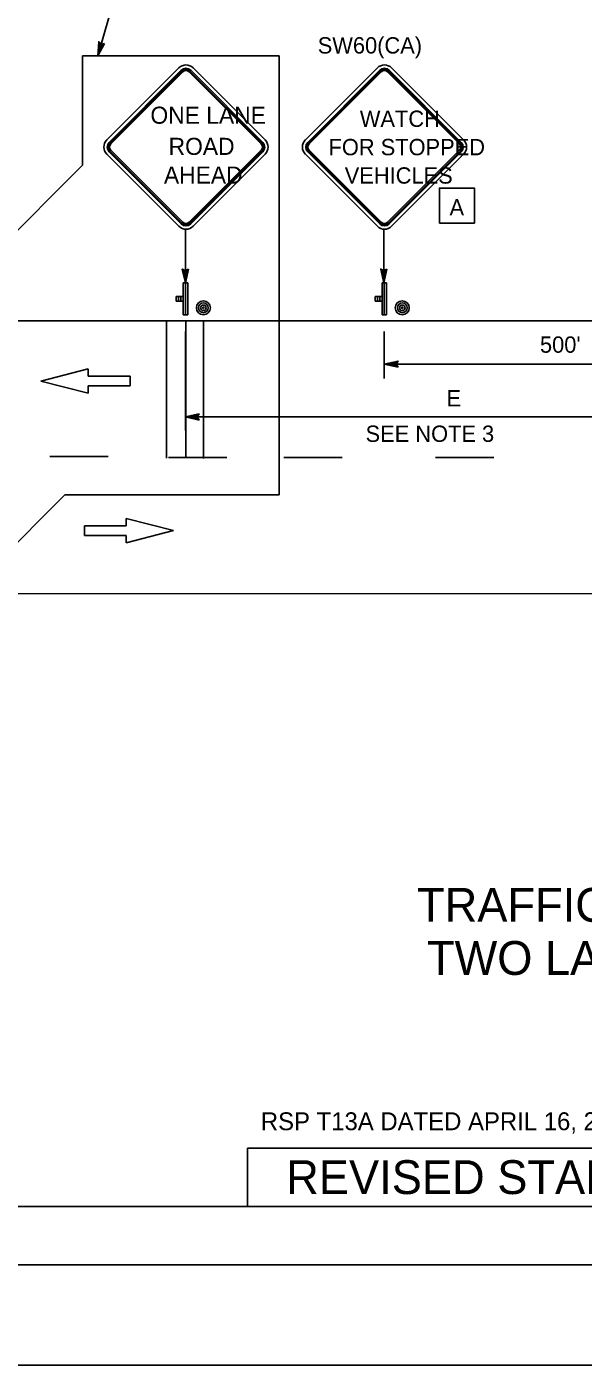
# Model space of a CAD drawing. Extents: x -893 to 867, y -474 to 712.
# Drawn here: x 202 to 441, y -474 to 100 of the extents above; entities that cross this region are included whole.
import ezdxf

# ---------------------------------------------------------------- set-up
doc = ezdxf.new("R2010")
doc.units = 0
for name, color, linetype in [('10 Sheet Format', 7, 'Continuous'), ('56 Stage 3 Anno', 7, 'Continuous'), ('57 Undefined', 7, 'Continuous'), ('60 Nongeo Data', 7, 'Continuous')]:
    doc.layers.add(name, color=color, linetype=linetype)

msp = doc.modelspace()

# ---------------------------------------------------------------- linework, layer by layer
at = {"layer": '10 Sheet Format'}
for p, q in [((296.72, -381), (811.52, -381)), ((296.72, -405.92), (296.72, -381)), ((-813.45, -406.03), (811.54, -406.03)), ((-863.46, -431.03), (836.54, -431.03))]:
    msp.add_line(p, q, dxfattribs=at)
for points in [[(-893.46, -474.03), (866.54, -474.03), (866.54, 711.97), (-893.46, 711.97)], [(-863.46, -431.03), (836.54, -431.03), (836.54, 668.97), (-863.46, 668.97)]]:
    msp.add_lwpolyline(points, close=True, dxfattribs=at)
at = {"layer": '56 Stage 3 Anno'}
for p, q in [((258.54, 178.12), (232.6, 87.23)), ((225.97, 40.36), (225.97, 87.23)), ((225.97, 87.23), (310.32, 87.23)), ((310.32, 87.23), (310.32, -100.97)), ((113.8, -71.81), (225.97, 40.36)), ((270.15, -10.05), (270.15, 12.93)), ((355.29, -10.05), (355.29, 12.93)), ((270.13, -30.91), (270.13, -73.34)), ((355.41, -30.91), (355.41, -51.01)), ((355.41, -44.94), (503.62, -44.94)), ((270.13, -67.55), (503.62, -67.55)), ((138.97, -180.47), (218.48, -100.97)), ((310.32, -100.97), (218.48, -100.97))]:
    msp.add_line(p, q, dxfattribs=at)
for points in [[(235.49, 92.55), (232.6, 87.23), (232.96, 93.27), (233.24, 92.97), (232.98, 88.55), (235.1, 92.44), (234.71, 92.34), (233.35, 89.84), (233.52, 92.67), (233.8, 92.37), (233.73, 91.15), (234.31, 92.23), (234.01, 92.15), (232.96, 93.27), (234.01, 92.15)], [(361.32, -46.26), (355.41, -44.94), (361.32, -43.63), (361.11, -43.98), (356.78, -44.94), (361.11, -45.91), (360.9, -45.56), (358.13, -44.95), (360.9, -44.33), (360.69, -44.68), (359.49, -44.95), (360.69, -45.21), (360.53, -44.94), (361.32, -43.63), (360.53, -44.94)], [(276.03, -68.87), (270.13, -67.55), (276.03, -66.24), (275.82, -66.59), (271.49, -67.55), (275.82, -68.52), (275.61, -68.17), (272.84, -67.55), (275.61, -66.94), (275.4, -67.29), (274.2, -67.55), (275.41, -67.82), (275.24, -67.55), (276.03, -66.24), (275.24, -67.55)]]:
    msp.add_lwpolyline(points, close=True, dxfattribs=at)
at = {"layer": '57 Undefined'}
msp.add_lwpolyline([(379.07, 15.54), (379.07, 30.54), (394.07, 30.54), (394.07, 15.54)], close=True, dxfattribs=at)
at = {"layer": '60 Nongeo Data'}
for p, q in [((269.17, -9.99), (271.14, -9.99)), ((269.17, -23.77), (269.17, -9.99)), ((270.15, -9.99), (270.15, -23.77)), ((271.14, -9.99), (271.14, -23.77)), ((354.46, -9.99), (356.42, -9.99)), ((354.46, -23.77), (354.46, -9.99)), ((355.44, -9.99), (355.44, -23.77)), ((356.42, -9.99), (356.42, -23.77)), ((268.18, -15.9), (266.21, -15.9)), ((266.21, -15.9), (266.21, -17.87)), ((267.2, -15.9), (267.2, -17.87)), ((269.17, -15.9), (268.18, -15.9)), ((268.18, -15.9), (268.18, -17.87)), ((269.17, -16.88), (269.17, -16.88)), ((353.47, -15.9), (351.5, -15.9)), ((351.5, -15.9), (351.5, -17.87)), ((352.49, -15.9), (352.49, -17.87)), ((354.46, -15.9), (353.47, -15.9)), ((353.47, -15.9), (353.47, -17.87)), ((354.46, -16.88), (354.46, -16.88)), ((266.21, -17.87), (268.18, -17.87)), ((268.18, -17.87), (269.17, -17.87)), ((351.5, -17.87), (353.47, -17.87)), ((353.47, -17.87), (354.46, -17.87)), ((-780.05, -26.05), (776.96, -26.44)), ((261.97, -26.2), (261.97, -85.16)), ((269.17, -23.77), (271.14, -23.77)), ((270.31, -26.2), (270.31, -85.16)), ((277.87, -26.44), (277.87, -85.41)), ((354.46, -23.77), (356.42, -23.77)), ((208.13, -52.14), (228.45, -46.92)), ((228.45, -46.92), (228.45, -50.02)), ((228.45, -50.02), (246.38, -50.02)), ((246.38, -50.02), (246.38, -52.14)), ((228.45, -57.36), (208.13, -52.14)), ((246.38, -54.27), (228.45, -54.27)), ((228.45, -54.27), (228.45, -57.36)), ((246.38, -52.14), (246.38, -54.27)), ((226.83, -116.28), (226.83, -114.16)), ((226.83, -114.16), (244.77, -114.16)), ((244.77, -114.16), (244.77, -111.07)), ((244.77, -111.07), (265.09, -116.28)), ((226.83, -118.41), (226.83, -116.28)), ((244.76, -118.41), (226.83, -118.41)), ((265.09, -116.28), (244.76, -121.5)), ((244.76, -121.5), (244.76, -118.41)), ((-780.08, -143.05), (776.96, -143.44))]:
    msp.add_line(p, q, dxfattribs=at)
for points in [[(267.32, 82.07), (236.43, 51.19)], [(268.34, 81.05), (237.45, 50.17)], [(268.67, 80.71), (237.79, 49.83)], [(269.01, 80.38), (238.13, 49.49)], [(302.61, 49.49), (271.73, 80.38)], [(302.95, 49.83), (272.07, 80.71)], [(303.29, 50.17), (272.41, 81.05)], [(304.31, 51.19), (273.43, 82.07)], [(352.45, 82.07), (321.57, 51.19)], [(353.47, 81.05), (322.59, 50.17)], [(353.81, 80.71), (322.93, 49.83)], [(354.15, 80.38), (323.27, 49.49)], [(387.75, 49.49), (356.87, 80.38)], [(388.09, 49.83), (357.21, 80.71)], [(388.43, 50.17), (357.55, 81.05)], [(389.45, 51.19), (358.56, 82.07)], [(237.45, 46.1), (268.34, 15.21)], [(237.79, 46.44), (268.67, 15.55)], [(238.13, 46.78), (269.01, 15.89)], [(271.73, 15.89), (302.61, 46.78)], [(272.07, 15.55), (302.95, 46.44)], [(272.41, 15.21), (303.29, 46.1)], [(322.59, 46.1), (353.47, 15.21)], [(322.93, 46.44), (353.81, 15.55)], [(323.27, 46.78), (354.15, 15.89)], [(356.87, 15.89), (387.75, 46.78)], [(357.21, 15.55), (388.09, 46.44)], [(357.55, 15.21), (388.43, 46.1)], [(236.43, 45.08), (267.32, 14.19)], [(273.43, 14.19), (304.31, 45.08)], [(321.57, 45.08), (352.45, 14.19)], [(358.56, 14.19), (389.45, 45.08)], [(211.99, -84.55), (236.99, -84.55)], [(262.85, -84.94), (287.85, -84.94)], [(312.37, -84.94), (337.37, -84.94)], [(377.37, -84.94), (402.37, -84.94)]]:
    msp.add_lwpolyline(points, dxfattribs=at)
for points in [[(271.42, -4.13), (270.15, -10.05), (268.79, -4.15), (269.14, -4.36), (270.13, -8.68), (271.07, -4.34), (270.72, -4.55), (270.13, -7.33), (269.49, -4.57), (269.84, -4.77), (270.12, -5.97), (270.38, -4.76), (270.11, -4.93), (268.79, -4.15), (270.11, -4.93)], [(356.56, -4.13), (355.29, -10.05), (353.93, -4.15), (354.28, -4.36), (355.27, -8.68), (356.21, -4.34), (355.86, -4.55), (355.27, -7.33), (354.63, -4.57), (354.98, -4.77), (355.26, -5.97), (355.51, -4.76), (355.24, -4.93), (353.93, -4.15), (355.24, -4.93)]]:
    msp.add_lwpolyline(points, close=True, dxfattribs=at)
for centre, radius in [((277.84, -20.76), 3), ((277.84, -20.76), 2.1), ((277.84, -20.76), 1.2), ((277.84, -20.76), 0.3), ((363.13, -20.76), 3), ((363.13, -20.76), 2.1), ((363.13, -20.76), 1.2), ((363.13, -20.76), 0.3)]:
    msp.add_circle(centre, radius, dxfattribs=at)
for centre, radius, start, end in [((270.37, 79.02), 4.32, 45, 135), ((270.37, 79.02), 2.88, 45, 135), ((270.37, 79.02), 2.4, 45, 135), ((270.37, 79.02), 1.92, 45, 135), ((355.51, 79.02), 4.32, 45, 135), ((355.51, 79.02), 2.88, 45, 135), ((355.51, 79.02), 2.4, 45, 135), ((355.51, 79.02), 1.92, 45, 135), ((239.49, 48.13), 4.32, 135, 224.99989), ((239.49, 48.13), 2.88, 135, 224.99989), ((239.49, 48.13), 2.4, 135, 224.99989), ((239.49, 48.13), 1.92, 135, 224.99989), ((301.26, 48.13), 1.92, 315, 45), ((301.26, 48.13), 2.4, 315, 45), ((301.26, 48.13), 2.88, 315, 45), ((301.26, 48.13), 4.32, 315, 45), ((324.62, 48.13), 4.32, 135, 224.99989), ((324.62, 48.13), 2.88, 135, 224.99989), ((324.62, 48.13), 2.4, 135, 224.99989), ((324.62, 48.13), 1.92, 135, 224.99989), ((386.39, 48.13), 1.92, 315, 45), ((386.39, 48.13), 2.4, 315, 45), ((386.39, 48.13), 2.88, 315, 45), ((386.39, 48.13), 4.32, 315, 45), ((270.37, 17.25), 4.32, 225, 315), ((270.37, 17.25), 2.88, 225, 315), ((270.37, 17.25), 2.4, 225, 315), ((270.37, 17.25), 1.92, 225, 315), ((355.51, 17.25), 4.32, 225, 315), ((355.51, 17.25), 2.88, 225, 315), ((355.51, 17.25), 2.4, 225, 315), ((355.51, 17.25), 1.92, 225, 315)]:
    msp.add_arc(centre, radius, start, end, dxfattribs=at)

# ---------------------------------------------------------------- texts
at = {"layer": '10 Sheet Format'}
for s, height, p in [('TRAFFIC CONTROL SYSTEM', 14.5, (369.47, -283.94)), ('TWO LANE CONVENTIONAL', 14.5, (373.73, -306.71)), ('RSP T13A DATED APRIL 16, 2021 SUPPLEMENTS THE STANDARD PLANS BOOK DATED 2018.', 7.6645, (302.49, -373.29))]:
    msp.add_text(s, height=height, dxfattribs=at).set_placement(p)
at = {"layer": '57 Undefined'}
for s, p in [('SW60(CA)', (326.89, 88.24)), ('A', (383.41, 18.84)), ("500'", (422.2, -40.02)), ('E', (382.13, -63.02)), ('SEE NOTE 3', (347.41, -78.23))]:
    msp.add_text(s, height=7, dxfattribs=at).set_placement(p)
at = {"layer": '60 Nongeo Data'}
for s, height, p in [('ONE LANE', 7.321, (255.14, 58.14)), ('WATCH', 7, (344.94, 56.79)), ('ROAD', 7.321, (262.93, 44.79)), ('FOR STOPPED', 7, (331.53, 44.63)), ('AHEAD', 7.321, (260.93, 32.48)), ('VEHICLES', 7, (338.47, 32.47)), ('REVISED STANDARD PLAN RSP T13A', 14.5, (313.36, -400.65))]:
    msp.add_text(s, height=height, dxfattribs=at).set_placement(p)

doc.saveas('drawing.dxf')
